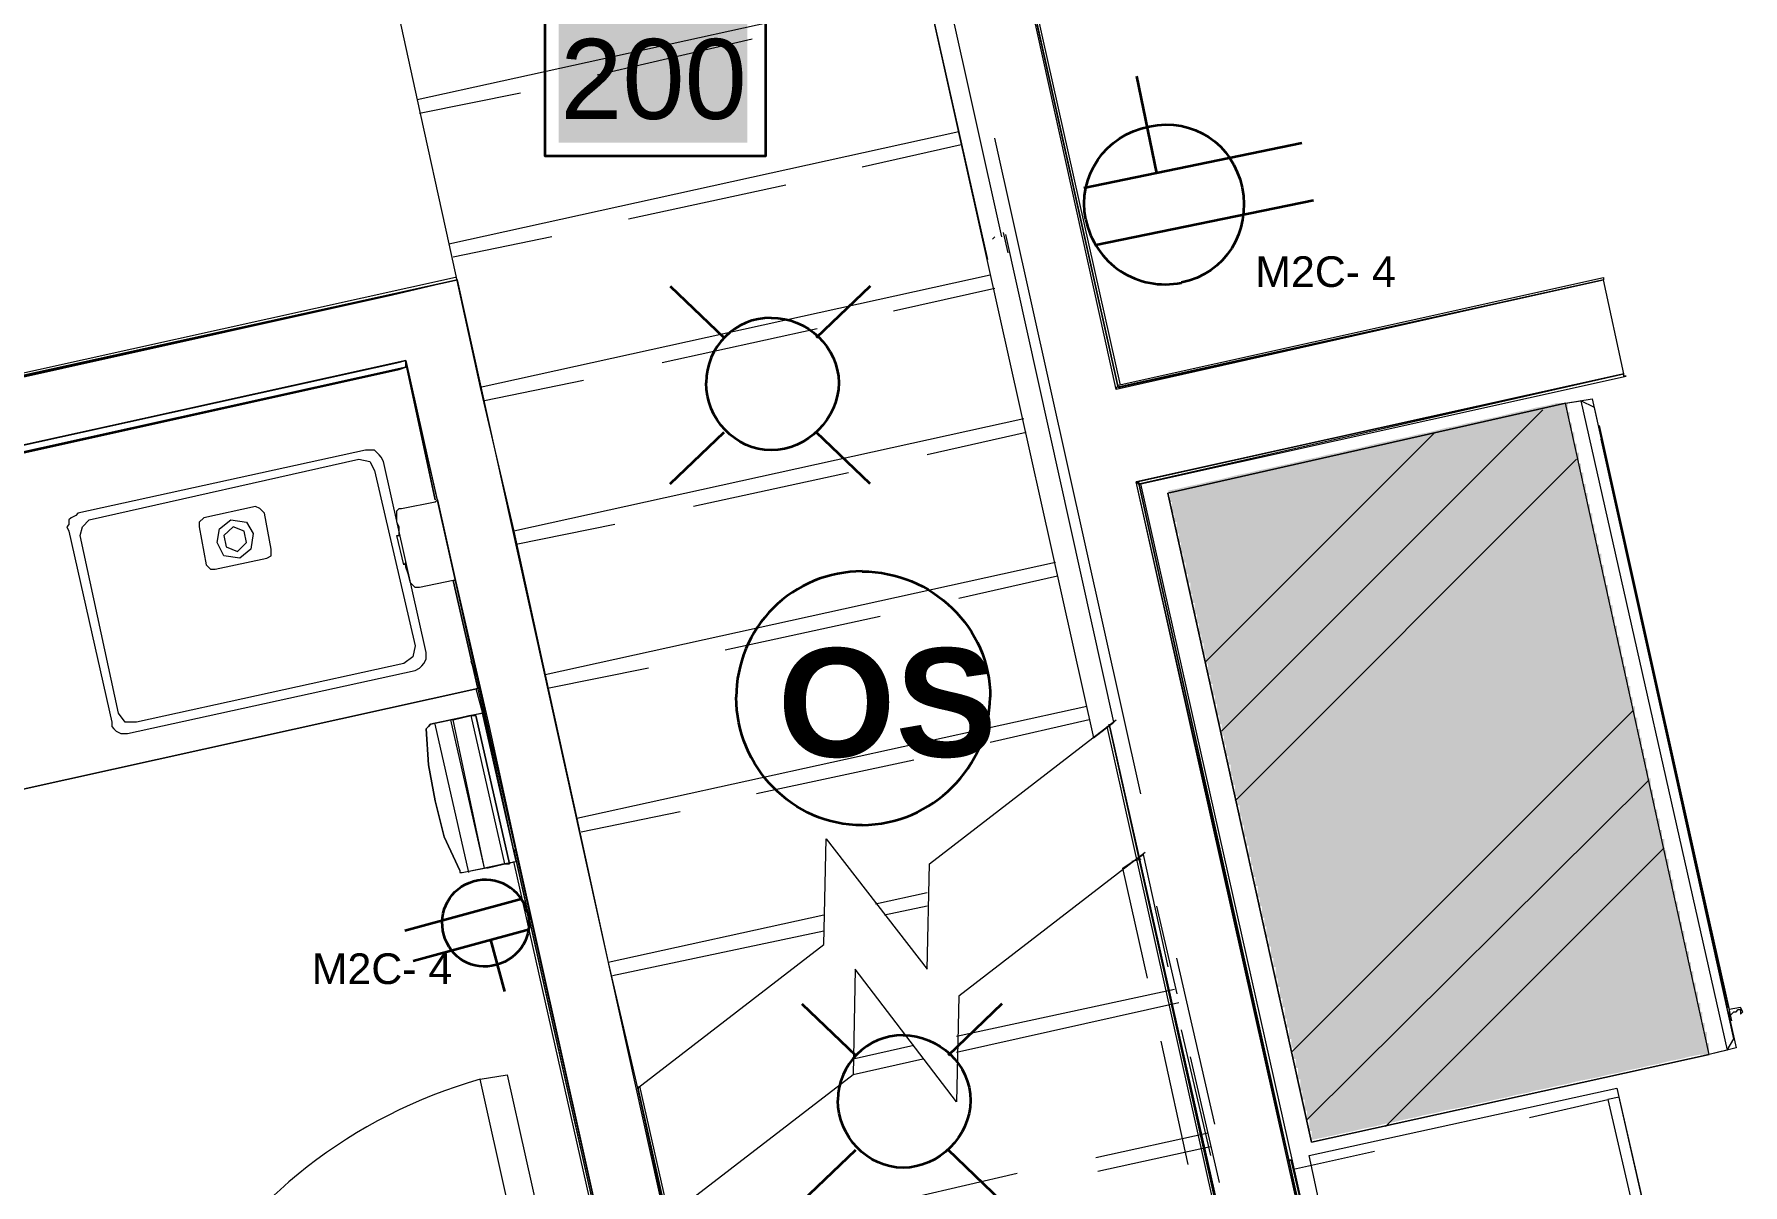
# Model space of a CAD drawing. Header units: millimetres. Extents: x 0.9 to 36.3, y 0.7 to 23.3.
# Drawn here: x 25.585 to 26.852, y 12.913 to 13.767 of the extents above; entities that cross this region are included whole.
import ezdxf

# ---------------------------------------------------------------- set-up
doc = ezdxf.new("R2010")
doc.units = ezdxf.units.MM
for name, color, linetype in [('PDF2_Geometry', 7, 'Continuous'), ('PDF2_Text', 7, 'Continuous'), ('PDF_Text', 7, 'Continuous')]:
    doc.layers.add(name, color=color, linetype=linetype)
doc.layers.add('PDF_Geometry', color=7, linetype='Continuous', true_color=0x777777)
doc.layers.add('PDF_Solid Fills', color=7, linetype='Continuous', true_color=0xffffff)
doc.styles.add('PDF Arial', font='arial.ttf')
doc.styles.add('PDF ArialRoundedMT Bold', font='arialbd.ttf')

msp = doc.modelspace()

# ---------------------------------------------------------------- hatches: boundary and pattern name
at = {"layer": 'PDF_Solid Fills', "transparency": 33554559}
msp.add_hatch(color=256, dxfattribs=at).paths.add_polyline_path([(26.8206, 13.0095), (26.8272, 13.0095), (26.8272, 13.0178), (26.8256, 13.0178), (26.8256, 13.0261), (26.8239, 13.0261), (26.8239, 13.0328), (26.8222, 13.0328), (26.8222, 13.0411), (26.8206, 13.0411), (26.8206, 13.0478), (26.8189, 13.0478), (26.8189, 13.0561), (26.8172, 13.0561), (26.8172, 13.0628), (26.8156, 13.0628), (26.8156, 13.0711), (26.8139, 13.0711), (26.8139, 13.0778), (26.8122, 13.0778), (26.8122, 13.0861), (26.8106, 13.0861), (26.8106, 13.0928), (26.8089, 13.0928), (26.8089, 13.1011), (26.8072, 13.1011), (26.8072, 13.1078), (26.8056, 13.1078), (26.8056, 13.1161), (26.8039, 13.1161), (26.8039, 13.1228), (26.8022, 13.1228), (26.8022, 13.1311), (26.8006, 13.1311), (26.8006, 13.1395), (26.7989, 13.1395), (26.7989, 13.1461), (26.7972, 13.1461), (26.7972, 13.1545), (26.7956, 13.1545), (26.7956, 13.1611), (26.7939, 13.1611), (26.7939, 13.1695), (26.7922, 13.1695), (26.7922, 13.1761), (26.7906, 13.1761), (26.7906, 13.1845), (26.7889, 13.1845), (26.7889, 13.1911), (26.7872, 13.1911), (26.7872, 13.1995), (26.7856, 13.1995), (26.7856, 13.2061), (26.7839, 13.2061), (26.7839, 13.2145), (26.7822, 13.2145), (26.7822, 13.2211), (26.7806, 13.2211), (26.7806, 13.2295), (26.7789, 13.2295), (26.7789, 13.2361), (26.7772, 13.2361), (26.7772, 13.2445), (26.7756, 13.2445), (26.7756, 13.2511), (26.7739, 13.2511), (26.7739, 13.2595), (26.7722, 13.2595), (26.7722, 13.2678), (26.7706, 13.2678), (26.7706, 13.2745), (26.7689, 13.2745), (26.7689, 13.2828), (26.7672, 13.2828), (26.7672, 13.2895), (26.7656, 13.2895), (26.7656, 13.2978), (26.7639, 13.2978), (26.7639, 13.3045), (26.7622, 13.3045), (26.7622, 13.3128), (26.7606, 13.3128), (26.7606, 13.3195), (26.7589, 13.3195), (26.7589, 13.3278), (26.7572, 13.3278), (26.7572, 13.3345), (26.7556, 13.3345), (26.7556, 13.3428), (26.7539, 13.3428), (26.7539, 13.3495), (26.7522, 13.3495), (26.7522, 13.3578), (26.7506, 13.3578), (26.7506, 13.3645), (26.7489, 13.3645), (26.7489, 13.3728), (26.7472, 13.3728), (26.7472, 13.3811), (26.7456, 13.3811), (26.7456, 13.3878), (26.7439, 13.3878), (26.7439, 13.3961), (26.7422, 13.3961), (26.7422, 13.4028), (26.7406, 13.4028), (26.7406, 13.4111), (26.7389, 13.4111), (26.7389, 13.4178), (26.7372, 13.4178), (26.7372, 13.4261), (26.7356, 13.4261), (26.7356, 13.4328), (26.7339, 13.4328), (26.7339, 13.4411), (26.7322, 13.4411), (26.7322, 13.4478), (26.7306, 13.4478), (26.7306, 13.4561), (26.7289, 13.4561), (26.7289, 13.4628), (26.7272, 13.4628), (26.7272, 13.4711), (26.7256, 13.4711), (26.7256, 13.4778), (26.7239, 13.4778), (26.7239, 13.4861), (26.7222, 13.4861), (26.7222, 13.4928), (26.7139, 13.4928), (26.7072, 13.4911), (26.6989, 13.4895), (26.6922, 13.4878), (26.6839, 13.4861), (26.6706, 13.4828), (26.6622, 13.4811), (26.6556, 13.4795), (26.6472, 13.4778), (26.6406, 13.4761), (26.6322, 13.4745), (26.6189, 13.4711), (26.6106, 13.4695), (26.6039, 13.4678), (26.5956, 13.4661), (26.5889, 13.4645), (26.5806, 13.4628), (26.5673, 13.4595), (26.5589, 13.4578), (26.5523, 13.4561), (26.5439, 13.4545), (26.5373, 13.4528), (26.5289, 13.4511), (26.5156, 13.4478), (26.5073, 13.4461), (26.5006, 13.4445), (26.4923, 13.4428), (26.4856, 13.4411), (26.4773, 13.4395), (26.4639, 13.4361), (26.4556, 13.4345), (26.4489, 13.4328), (26.4406, 13.4311), (26.4339, 13.4295), (26.4256, 13.4278), (26.4273, 13.4261), (26.4273, 13.4195), (26.4289, 13.4195), (26.4289, 13.4111), (26.4306, 13.4111), (26.4306, 13.4045), (26.4323, 13.4045), (26.4323, 13.3961), (26.4339, 13.3961), (26.4339, 13.3895), (26.4356, 13.3895), (26.4356, 13.3811), (26.4373, 13.3811), (26.4373, 13.3745), (26.4389, 13.3745), (26.4389, 13.3661), (26.4406, 13.3661), (26.4406, 13.3595), (26.4423, 13.3595), (26.4423, 13.3511), (26.4439, 13.3511), (26.4439, 13.3445), (26.4456, 13.3445), (26.4456, 13.3361), (26.4473, 13.3361), (26.4473, 13.3295), (26.4489, 13.3295), (26.4489, 13.3211), (26.4506, 13.3211), (26.4506, 13.3145), (26.4523, 13.3145), (26.4523, 13.3061), (26.4539, 13.3061), (26.4539, 13.2995), (26.4556, 13.2995), (26.4556, 13.2911), (26.4573, 13.2911), (26.4573, 13.2845), (26.4589, 13.2845), (26.4589, 13.2761), (26.4606, 13.2761), (26.4606, 13.2695), (26.4623, 13.2695), (26.4623, 13.2611), (26.4639, 13.2611), (26.4639, 13.2545), (26.4656, 13.2545), (26.4656, 13.2461), (26.4673, 13.2461), (26.4673, 13.2395), (26.4689, 13.2395), (26.4689, 13.2311), (26.4706, 13.2311), (26.4706, 13.2245), (26.4723, 13.2245), (26.4723, 13.2161), (26.4739, 13.2161), (26.4739, 13.2095), (26.4756, 13.2095), (26.4756, 13.2011), (26.4773, 13.2011), (26.4773, 13.1945), (26.4789, 13.1945), (26.4789, 13.1861), (26.4806, 13.1861), (26.4806, 13.1795), (26.4823, 13.1795), (26.4823, 13.1711), (26.4839, 13.1711), (26.4839, 13.1645), (26.4856, 13.1645), (26.4856, 13.1561), (26.4873, 13.1561), (26.4873, 13.1495), (26.4889, 13.1495), (26.4889, 13.1411), (26.4906, 13.1411), (26.4906, 13.1345), (26.4923, 13.1345), (26.4923, 13.1261), (26.4939, 13.1261), (26.4939, 13.1195), (26.4956, 13.1195), (26.4956, 13.1111), (26.4973, 13.1111), (26.4973, 13.1045), (26.4989, 13.1045), (26.4989, 13.0961), (26.5006, 13.0961), (26.5006, 13.0895), (26.5023, 13.0895), (26.5023, 13.0811), (26.5039, 13.0811), (26.5039, 13.0745), (26.5056, 13.0745), (26.5056, 13.0661), (26.5073, 13.0661), (26.5073, 13.0595), (26.5089, 13.0595), (26.5089, 13.0511), (26.5106, 13.0511), (26.5106, 13.0445), (26.5123, 13.0445), (26.5123, 13.0361), (26.5139, 13.0361), (26.5139, 13.0295), (26.5156, 13.0295), (26.5156, 13.0211), (26.5173, 13.0211), (26.5173, 13.0145), (26.5189, 13.0145), (26.5189, 13.0061), (26.5206, 13.0061), (26.5206, 12.9995), (26.5223, 12.9995), (26.5223, 12.9911), (26.5239, 12.9911), (26.5239, 12.9828), (26.5256, 12.9828), (26.5256, 12.9761), (26.5273, 12.9761), (26.5273, 12.9678), (26.5289, 12.9678), (26.5289, 12.9611), (26.5306, 12.9611), (26.5306, 12.9528), (26.5323, 12.9528), (26.5323, 12.9461), (26.5489, 12.9495), (26.5556, 12.9511), (26.5639, 12.9528), (26.5706, 12.9545), (26.5789, 12.9561), (26.5856, 12.9578), (26.5939, 12.9595), (26.6006, 12.9611), (26.6089, 12.9628), (26.6156, 12.9645), (26.6239, 12.9661), (26.6306, 12.9678), (26.6472, 12.9711), (26.6539, 12.9728), (26.6622, 12.9745), (26.6689, 12.9761), (26.6772, 12.9778), (26.6839, 12.9795), (26.6922, 12.9811), (26.6989, 12.9828), (26.7072, 12.9845), (26.7139, 12.9861), (26.7222, 12.9878), (26.7289, 12.9895), (26.7456, 12.9928), (26.7522, 12.9945), (26.7606, 12.9961), (26.7672, 12.9978), (26.7756, 12.9995), (26.7822, 13.0011), (26.7906, 13.0028), (26.7972, 13.0045), (26.8056, 13.0061), (26.8122, 13.0078)])

# ---------------------------------------------------------------- linework, layer by layer
at = {"layer": 'PDF2_Geometry', "lineweight": 35}
for points in [[(26.4026, 13.7353), (26.4174, 13.6635)], [(26.5251, 13.6856), (26.3635, 13.6524)], [(26.5338, 13.6432), (26.3722, 13.6099)], [(26.0566, 13.5795), (26.0966, 13.5412)], [(26.2049, 13.5795), (26.1649, 13.5412)], [(26.0566, 13.4329), (26.0966, 13.4712)], [(26.2049, 13.4329), (26.1649, 13.4712)], [(25.8597, 13.1015), (25.9461, 13.1251)], [(25.8659, 13.0789), (25.9523, 13.1024)], [(25.934, 13.0562), (25.9235, 13.0946)], [(26.1543, 13.0472), (26.1943, 13.0088)], [(26.3027, 13.0472), (26.2627, 13.0088)], [(26.1543, 12.9005), (26.1943, 12.9388)], [(26.3027, 12.9005), (26.2627, 12.9388)]]:
    msp.add_lwpolyline(points, dxfattribs=at)
for centre, radius, start, end in [((26.4235, 13.6406), 0.0597, 191.3785, 281.858), ((26.1316, 13.5078), 0.0484, 90.0411, 179.9589), ((26.1988, 13.2748), 0.0932, 89.9056, 180.0944), ((26.1979, 13.2757), 0.096, 270.6194, 359.3806), ((25.9194, 13.1067), 0.0324, 15.0196, 105.4991), ((26.2294, 12.9755), 0.0484, 90.0411, 179.9589)]:
    msp.add_arc(centre, radius, start, end, dxfattribs=at)
for points in [[(26.412, 13.6981), (26.4446, 13.7048), (26.4741, 13.6853), (26.4808, 13.6527)], [(26.3649, 13.6289), (26.3582, 13.6615), (26.3793, 13.6914), (26.412, 13.6981)], [(26.4808, 13.6527), (26.4876, 13.62), (26.4684, 13.5889), (26.4358, 13.5822)], [(26.1316, 13.5562), (26.1582, 13.5562), (26.1816, 13.5345), (26.1816, 13.5079)], [(26.1316, 13.4579), (26.1049, 13.4579), (26.0832, 13.4812), (26.0832, 13.5079)], [(26.1816, 13.5079), (26.1816, 13.4812), (26.1582, 13.4579), (26.1316, 13.4579)], [(26.199, 13.3679), (26.2506, 13.3679), (26.294, 13.3263), (26.294, 13.2746)], [(26.199, 13.1796), (26.1473, 13.1796), (26.1056, 13.223), (26.1056, 13.2746)], [(25.8887, 13.0982), (25.884, 13.1157), (25.8933, 13.1332), (25.9107, 13.138)], [(25.9507, 13.1151), (25.9555, 13.0977), (25.9451, 13.0808), (25.9276, 13.076)], [(25.9276, 13.076), (25.9102, 13.0712), (25.8935, 13.0808), (25.8887, 13.0982)], [(26.2293, 13.0238), (26.256, 13.0238), (26.2793, 13.0022), (26.2793, 12.9755)], [(26.2293, 12.9255), (26.2027, 12.9255), (26.181, 12.9488), (26.181, 12.9755)], [(26.2793, 12.9755), (26.2793, 12.9488), (26.256, 12.9255), (26.2293, 12.9255)]]:
    msp.add_open_spline(points, degree=3, dxfattribs=at)
at = {"layer": 'PDF_Geometry', "lineweight": 18}
for points in [[(26.0889, 14.4027), (26.1089, 14.3128), (26.1456, 14.3211), (26.3023, 13.6161)], [(25.174, 13.4061), (25.1823, 13.3745), (25.469, 13.4378), (25.8606, 13.5244), (26.0589, 12.6378), (26.0173, 12.6295), (26.0289, 12.5812), (26.0689, 12.5895), (26.1789, 12.0962), (26.2273, 12.1062), (26.1173, 12.6012), (26.5139, 12.6895), (26.7322, 11.7045), (26.7856, 11.7162), (26.5606, 12.7245), (26.4023, 13.4345), (26.7639, 13.5145), (26.7489, 13.5844), (26.3873, 13.5028), (26.2039, 14.3344)], [(26.3823, 13.2545), (26.4989, 12.7361), (26.1056, 12.6495), (25.8989, 13.5844), (25.8506, 13.5728), (25.4823, 13.4911), (25.3373, 14.1411), (25.704, 14.2228), (25.684, 14.3128), (25.264, 14.2194), (25.284, 14.1294), (25.289, 14.1311), (25.434, 13.4811), (25.1706, 13.4228), (25.1723, 13.4178)]]:
    msp.add_lwpolyline(points, dxfattribs=at)
at = {"layer": 'PDF_Geometry', "lineweight": 9}
for points in [[(26.3889, 13.5045), (26.7489, 13.5844), (26.3873, 13.5045), (26.3873, 13.5028), (26.2039, 14.3344), (26.3889, 13.5045), (26.2039, 14.3328)], [(26.3906, 13.5061), (26.2056, 14.3328)], [(26.2923, 13.5994), (26.1989, 14.0144), (26.1723, 14.1361), (26.1856, 14.1394), (26.1456, 14.3194), (26.1106, 14.3128), (26.1089, 14.3128)], [(25.8973, 13.5861), (25.484, 13.4945), (25.484, 13.4928), (25.4823, 13.4928), (25.339, 14.1411), (25.704, 14.2211), (25.3406, 14.1394), (25.484, 13.4945), (25.484, 13.4928), (25.4823, 13.4928), (25.339, 14.1428)], [(26.1989, 14.0144), (26.2139, 14.0178), (26.1989, 14.0144), (26.1723, 14.1361), (26.1989, 14.0144), (26.3706, 13.2445), (26.3856, 13.2561), (26.3056, 13.6178)], [(26.2239, 13.9078), (25.8456, 13.8244), (25.8689, 13.7178), (25.8923, 13.6111), (26.2706, 13.6944)], [(26.2473, 13.8011), (25.8689, 13.7178)], [(26.1173, 13.7628), (26.0023, 13.7361)], [(25.9456, 13.7228), (25.8706, 13.7078)], [(26.4056, 13.2028), (26.2973, 13.6894)], [(26.2723, 13.6844), (26.1989, 13.6678)], [(26.1423, 13.6544), (26.0256, 13.6294)], [(25.9689, 13.6161), (25.8956, 13.6011)], [(26.2973, 13.6161), (26.2956, 13.6144)], [(26.3073, 13.6044), (26.3039, 13.6194)], [(25.8923, 13.6111), (25.9156, 13.5045), (25.9406, 13.3978), (25.9639, 13.2911), (25.9873, 13.1845), (26.0106, 13.0778), (26.0323, 12.9845), (26.1706, 13.0911), (26.1723, 13.1695), (26.2473, 13.0728), (26.2489, 13.1511), (26.3873, 13.2578)], [(26.2939, 13.5878), (25.9156, 13.5045)], [(25.4823, 13.4928), (25.8989, 13.5844), (25.4823, 13.4928)], [(25.8989, 13.5844), (25.509, 13.4978)], [(26.2973, 13.5778), (26.2223, 13.5611)], [(26.3889, 13.5061), (26.7489, 13.5861), (26.7489, 13.5844), (26.3873, 13.5028)], [(26.7489, 13.5844), (26.7489, 13.5844)], [(26.1656, 13.5478), (26.0506, 13.5228)], [(25.8839, 13.4211), (25.8606, 13.5244), (25.8606, 13.5194), (25.8606, 13.5244), (25.8606, 13.5194), (25.8606, 13.5244), (25.8823, 13.4211), (25.8606, 13.5244), (25.2506, 13.3895), (25.304, 13.1461), (25.2506, 13.3895), (25.2556, 13.3911), (25.8539, 13.5228), (25.469, 13.4378)], [(25.8539, 13.5228), (25.8606, 13.5244), (25.8539, 13.5228)], [(25.8606, 13.5244), (25.8606, 13.5194), (25.8606, 13.5244)], [(25.8556, 13.5178), (25.8606, 13.5194), (25.8556, 13.5178)], [(25.8823, 13.4211), (25.8606, 13.5228)], [(26.5139, 12.9378), (26.4023, 13.4345), (26.4039, 13.4328), (26.7639, 13.5145), (26.4023, 13.4345)], [(26.5473, 12.8395), (26.5389, 12.8378), (26.4056, 13.4328), (26.7656, 13.5128), (26.7639, 13.5128), (26.7639, 13.5145), (26.4039, 13.4345)], [(26.7639, 13.5145), (26.7639, 13.5145)], [(25.9923, 13.5095), (25.9189, 13.4945)], [(26.8422, 13.0378), (26.8472, 13.0145), (26.8272, 13.0095), (26.5323, 12.9445), (26.4256, 13.4261), (26.7206, 13.4928), (26.7406, 13.4961), (26.8422, 13.0428)], [(26.8406, 13.0128), (26.8272, 13.0095), (26.7206, 13.4928), (26.7322, 13.4945), (26.8406, 13.0128), (26.8456, 13.0211), (26.7422, 13.4895), (26.7322, 13.4945)], [(26.3189, 13.4811), (25.9406, 13.3978)], [(26.7456, 13.4761), (26.8439, 13.0345)], [(26.3206, 13.4711), (26.2473, 13.4545)], [(26.7939, 13.2561), (26.8406, 13.0445), (26.7472, 13.4661), (26.8406, 13.0445), (26.7472, 13.4661)], [(26.1889, 13.4411), (26.0739, 13.4161)], [(26.4039, 13.4345), (26.5156, 12.9311), (26.4039, 13.4345)], [(26.0156, 13.4028), (25.9423, 13.3878)], [(25.7473, 13.3961), (25.7456, 13.3845), (25.7373, 13.3778), (25.7256, 13.3795), (25.7206, 13.3895)], [(26.3423, 13.3745), (25.9639, 13.2911)], [(25.8773, 13.2528), (25.8789, 13.2545), (25.8773, 13.2528), (25.8756, 13.2511), (25.8773, 13.2245), (25.8823, 13.1978), (25.8889, 13.1711), (25.9006, 13.1461), (25.9006, 13.1445), (25.9023, 13.1445), (25.9189, 13.1478), (25.9323, 13.1511), (25.9423, 13.1528), (25.9406, 13.1611), (25.9423, 13.1611), (25.9406, 13.1611), (25.9423, 13.1611), (25.9406, 13.1611), (25.9206, 13.2528), (25.8956, 13.3611)], [(25.8973, 13.3611), (25.9223, 13.2528), (25.9423, 13.1611), (26.0589, 12.6378), (26.0173, 12.6295), (26.0173, 12.6312), (26.0556, 12.6412), (26.0556, 12.6395), (26.0573, 12.6395), (26.0173, 12.6312)], [(26.3439, 13.3645), (26.2706, 13.3478)], [(26.2123, 13.3345), (26.0973, 13.3095)], [(25.9089, 13.3011), (25.9123, 13.2911), (25.9089, 13.3011)], [(26.0406, 13.2961), (25.9656, 13.2811)], [(25.9123, 13.2811), (25.9173, 13.2628)], [(25.9189, 13.1478), (25.8939, 13.2578)], [(25.9206, 13.1478), (25.9339, 13.1511), (25.9373, 13.1511), (25.9339, 13.1511), (25.9189, 13.1478), (25.8956, 13.2578)], [(25.9006, 13.1445), (25.9023, 13.1445), (25.9423, 13.1528), (25.9173, 13.2628), (25.9206, 13.2528)], [(25.9339, 13.1511), (25.9089, 13.2611)], [(26.3656, 13.2678), (25.9873, 13.1845)], [(26.3673, 13.2578), (26.2939, 13.2411)], [(26.7922, 13.2628), (26.8422, 13.0361)], [(25.9006, 13.1461), (25.8889, 13.1711), (25.8823, 13.1978), (25.8773, 13.2245), (25.8756, 13.2511)], [(25.9073, 13.1445), (25.8823, 13.2545)], [(26.0323, 12.9845), (26.1056, 12.6495), (26.4989, 12.7361), (26.3823, 13.2545), (26.4973, 12.7378), (26.4956, 12.7378), (26.3806, 13.2528)], [(26.0339, 12.9861), (26.1089, 12.6528), (26.1073, 12.6512), (26.0323, 12.9861), (26.1073, 12.6512), (26.1089, 12.6528), (26.4956, 12.7378), (26.4973, 12.7378), (26.3823, 13.2545)], [(26.2373, 13.2278), (26.1206, 13.2028)], [(26.0639, 13.1895), (25.9906, 13.1745)], [(25.9406, 13.1611), (26.0573, 12.6395), (26.0556, 12.6395), (26.0556, 12.6412), (25.9406, 13.1528)], [(26.4089, 13.1595), (26.2706, 13.0528), (26.2689, 12.9745), (26.1939, 13.0728), (26.1923, 12.9945), (26.0539, 12.8878), (26.0673, 12.8245)], [(26.4106, 13.0661), (26.3923, 13.1478), (26.4073, 13.1578), (26.4256, 13.0745)], [(25.9423, 13.1528), (26.0573, 12.6395)], [(26.4056, 13.1545), (26.3989, 13.1528)], [(26.2473, 13.1295), (26.2089, 13.1211)], [(26.2473, 13.1195), (26.2156, 13.1128)], [(26.4173, 13.1195), (26.4323, 13.0545)], [(26.1706, 13.1128), (26.0106, 13.0778)], [(26.1706, 13.1011), (26.0139, 13.0678)], [(26.4606, 12.9578), (26.4323, 13.0811)], [(26.4306, 13.0578), (26.2689, 13.0228)], [(26.4339, 13.0478), (26.2689, 13.0111)], [(26.4206, 13.0195), (26.4406, 12.9278)], [(26.4356, 13.0278), (26.4573, 12.9345)], [(26.2373, 13.0161), (26.1923, 13.0061)], [(26.2439, 13.0061), (26.1923, 12.9945)], [(26.4423, 13.0078), (26.4639, 12.9145)], [(26.5456, 12.8645), (26.5306, 12.9345), (26.7589, 12.9845), (26.7806, 12.8895), (26.7822, 12.8795), (26.7839, 12.8745), (26.7822, 12.8795), (26.7806, 12.8895), (26.7606, 12.9778), (26.7522, 12.9761)], [(26.6939, 12.9628), (26.7522, 12.9761), (26.7722, 12.8895), (26.7756, 12.8728)], [(26.4556, 12.9511), (26.3723, 12.9328)], [(26.4573, 12.9411), (26.3739, 12.9228)], [(26.7789, 11.7395), (26.5156, 12.9311), (26.7806, 11.7412)], [(26.5156, 12.9311), (26.7789, 11.7429), (26.7789, 11.7412)], [(26.5156, 12.9311), (26.5173, 12.9311), (26.5156, 12.9311)], [(26.5389, 12.8378), (26.5173, 12.9311), (26.7822, 11.7429), (26.5673, 12.7045)], [(26.5189, 12.9245), (26.5789, 12.9378)], [(26.3139, 12.9211), (26.1989, 12.8945)]]:
    msp.add_lwpolyline(points, dxfattribs=at)
at = {"layer": 'PDF_Geometry', "color": 7, "lineweight": 35}
msp.add_lwpolyline([(25.9639, 13.7894), (26.1273, 13.7894), (26.1273, 13.6761), (25.9639, 13.6761)], close=True, dxfattribs=at)
at = {"layer": 'PDF_Geometry', "lineweight": 9}
for points in [[(25.2556, 13.3911), (25.2506, 13.3895), (25.8606, 13.5244), (25.8539, 13.5228)], [(25.469, 13.4378), (25.8539, 13.5228), (25.8606, 13.5244)], [(25.2556, 13.3845), (25.2506, 13.3845), (25.8606, 13.5194), (25.8556, 13.5178), (25.2556, 13.3845), (25.8556, 13.5178), (25.8606, 13.5194), (25.2506, 13.3845)], [(26.4256, 13.4261), (26.5323, 12.9445), (26.8272, 13.0095), (26.7206, 13.4928)], [(25.6423, 13.2561), (25.6423, 13.2528), (25.644, 13.2511), (25.6456, 13.2495), (25.649, 13.2478), (25.6506, 13.2478), (25.654, 13.2478), (25.8673, 13.2945), (25.8706, 13.2961), (25.8723, 13.2978), (25.8739, 13.2995), (25.8756, 13.3028), (25.8756, 13.3045), (25.8756, 13.3078), (25.8439, 13.4495), (25.8423, 13.4528), (25.8406, 13.4545), (25.8389, 13.4561), (25.8373, 13.4578), (25.8339, 13.4578), (25.8306, 13.4578), (25.6173, 13.4111), (25.6156, 13.4095), (25.6123, 13.4078), (25.6106, 13.4061), (25.6106, 13.4028), (25.609, 13.4011), (25.6106, 13.3978)], [(25.619, 13.3945), (25.6206, 13.4011), (25.6256, 13.4061), (25.8256, 13.4511), (25.8339, 13.4495), (25.8373, 13.4428), (25.8673, 13.3128), (25.8656, 13.3045), (25.8589, 13.2995), (25.6606, 13.2561), (25.6523, 13.2561), (25.6473, 13.2628)], [(25.7106, 13.4078), (25.7073, 13.4045), (25.7073, 13.4011), (25.7123, 13.3728), (25.7156, 13.3695), (25.719, 13.3695), (25.7573, 13.3778), (25.7606, 13.3795), (25.7606, 13.3845), (25.7556, 13.4111), (25.7523, 13.4145), (25.749, 13.4161)], [(25.8706, 13.3561), (25.8689, 13.3561), (25.8673, 13.3561), (25.8656, 13.3578), (25.8639, 13.3595), (25.8623, 13.3661), (25.8606, 13.3711), (25.8606, 13.3728), (25.8606, 13.3745), (25.8589, 13.3728), (25.8539, 13.3945), (25.8556, 13.3945), (25.8556, 13.3978), (25.8556, 13.4011), (25.8539, 13.4045), (25.8539, 13.4095), (25.8539, 13.4111), (25.8539, 13.4128), (25.8556, 13.4145), (25.8573, 13.4145), (25.8823, 13.4195), (25.8839, 13.4211), (25.8973, 13.3611), (25.8956, 13.3611)], [(25.7206, 13.3895), (25.7223, 13.3995), (25.7306, 13.4061), (25.7423, 13.4045), (25.7473, 13.3961), (25.7456, 13.3845), (25.7373, 13.3778), (25.7256, 13.3795)], [(25.7323, 13.4011), (25.7256, 13.3945), (25.7273, 13.3861), (25.7356, 13.3828), (25.7423, 13.3895), (25.7406, 13.3978)], [(25.8956, 13.3611), (25.9139, 13.2811), (25.304, 13.1461), (25.9139, 13.2811)], [(25.8939, 13.2578), (25.9073, 13.2611), (25.9173, 13.2628), (25.8789, 13.2545)], [(25.9089, 13.2611), (25.8956, 13.2578), (25.9089, 13.2611), (25.9123, 13.2611)], [(25.9123, 13.2611), (25.9373, 13.1511)], [(25.9206, 13.2528), (25.9223, 13.2528), (25.9206, 13.2528), (25.9223, 13.2528)], [(26.8506, 13.0395), (26.8522, 13.0411), (26.8506, 13.0445), (26.8422, 13.0428), (26.8422, 13.0378), (26.8439, 13.0395), (26.8456, 13.0411), (26.8472, 13.0411), (26.8489, 13.0428), (26.8506, 13.0428)]]:
    msp.add_lwpolyline(points, close=True, dxfattribs=at)
at = {"layer": 'PDF_Geometry', "color": 9, "lineweight": 9, "true_color": 0xbababa}
for points in [[(26.4656, 13.2495), (26.7039, 13.4878)], [(26.4539, 13.3011), (26.6239, 13.4711)], [(26.4756, 13.1978), (26.7289, 13.4511)], [(26.5173, 13.0111), (26.7706, 13.2645)], [(26.5289, 12.9611), (26.7822, 13.2128)], [(26.5873, 12.9561), (26.7939, 13.1628)]]:
    msp.add_lwpolyline(points, dxfattribs=at)
at = {"layer": 'PDF_Geometry', "lineweight": 13}
msp.add_lwpolyline([(25.9973, 12.6245), (25.9156, 12.9911), (25.9356, 12.9945), (26.0173, 12.6295)], close=True, dxfattribs=at)
at = {"layer": 'PDF_Geometry', "lineweight": 9}
msp.add_arc((26.0191, 12.6284), 0.3772, 105.9277, 192.335, dxfattribs=at)
at = {"layer": 'PDF_Solid Fills', "lineweight": 35, "transparency": 33554559}
msp.add_solid([(25.9739, 13.6861), (26.1139, 13.6861), (25.9739, 13.7794), (26.1139, 13.7794)], dxfattribs=at)

# ---------------------------------------------------------------- texts
at = {"layer": 'PDF2_Text', "insert": (26.1363, 13.2701), "char_height": 0.08049, "attachment_point": 4, "style": 'PDF ArialRoundedMT Bold'}
msp.add_mtext('OS', dxfattribs=at)
at = {"layer": 'PDF_Text', "attachment_point": 4, "style": 'PDF Arial'}
for s, insert, char_height in [('200', (25.975, 13.7329), 0.05939), ('M2C- 4', (26.4906, 13.5902), 0.02276), ('M2C- 4', (25.7907, 13.073), 0.02276)]:
    msp.add_mtext(s, dxfattribs=dict(at, insert=insert, char_height=char_height))

doc.saveas('drawing.dxf')
